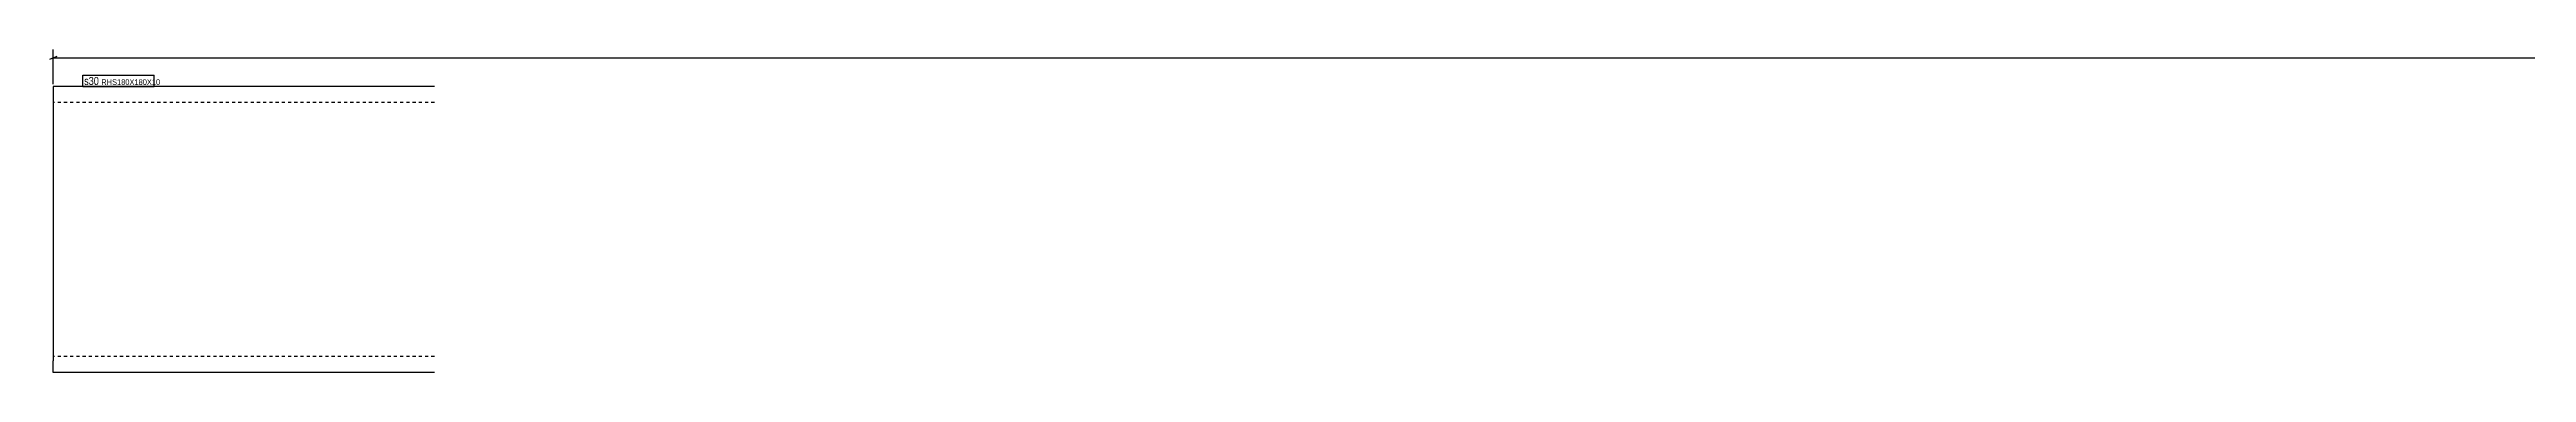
# Model space of a CAD drawing. Header units: millimetres. Extents: x 4 to 3124, y 3 to 252.
# Drawn here: x 4 to 1564, y 44 to 248 of the extents above; entities that cross this region are included whole.
import ezdxf

# ---------------------------------------------------------------- set-up
doc = ezdxf.new("R2010")
doc.units = ezdxf.units.MM
doc.linetypes.add('DXK_LINE_DOT2', pattern=[3.9198, 1.9599, -1.9599])
for name, color, linetype in [('MÅLSÆTNING', 7, 'Continuous'), ('STÅL', 7, 'Continuous'), ('TEKST', 7, 'Continuous')]:
    doc.layers.add(name, color=color, linetype=linetype)
doc.styles.add('Arial Narrow', font='ARIALN.TTF', dxfattribs={"height": 0.2})

msp = doc.modelspace()

# ---------------------------------------------------------------- linework, layer by layer
at = {"layer": 'MÅLSÆTNING', "color": 7, "linetype": 'Continuous'}
for p, q in [((9, 243.3), (4.5, 241.5)), ((6.8, 225.9), (6.8, 247.7)), ((6.8, 242.4), (3121.5, 242.4))]:
    msp.add_line(p, q, dxfattribs=at)
at = {"layer": 'STÅL', "color": 2, "linetype": 'Continuous'}
for p, q in [((246.8, 224.4), (6.8, 224.4)), ((6.8, 224.4), (6.8, 199.4)), ((6.8, 199.4), (6.8, 69.4)), ((6.8, 69.4), (6.8, 51.7)), ((6.8, 44.4), (6.8, 51.7)), ((246.8, 44.4), (6.8, 44.4))]:
    msp.add_line(p, q, dxfattribs=at)
at = {"layer": 'STÅL', "color": 7, "linetype": 'DXK_LINE_DOT2'}
for p, q in [((246.8, 214.4), (6.8, 214.4)), ((6.8, 69.4), (6.8, 51.7)), ((246.8, 54.4), (6.8, 54.4))]:
    msp.add_line(p, q, dxfattribs=at)

# ---------------------------------------------------------------- next in the draw order: wipeouts: each hides what was drawn before it
at = {"color": 0}
msp.add_wipeout([(35.5, 225.4), (35.5, 230.7), (26.3, 230.7), (26.3, 225.4)], dxfattribs=at).dxf.layer = 'TEKST'

# ---------------------------------------------------------------- next in the draw order: wipeouts: each hides what was drawn before it
msp.add_wipeout([(35.5, 225.4), (35.5, 230.7), (26.3, 230.7), (26.3, 225.4)], dxfattribs=at).dxf.layer = 'TEKST'

# ---------------------------------------------------------------- next in the draw order: linework, layer by layer
at = {"layer": 'TEKST', "color": 7, "linetype": 'Continuous'}
msp.add_line((25.4, 224.5), (25.4, 231.6), dxfattribs=at)

# ---------------------------------------------------------------- next in the draw order: wipeouts: each hides what was drawn before it
at = {"color": 0}
msp.add_wipeout([(69.5, 225.4), (69.5, 229.2), (37.1, 229.2), (37.1, 225.4)], dxfattribs=at).dxf.layer = 'TEKST'

# ---------------------------------------------------------------- next in the draw order: wipeouts: each hides what was drawn before it
msp.add_wipeout([(69.5, 225.4), (69.5, 229.2), (37.1, 229.2), (37.1, 225.4)], dxfattribs=at).dxf.layer = 'TEKST'

# ---------------------------------------------------------------- next in the draw order: linework, layer by layer
at = {"layer": 'TEKST', "color": 7, "linetype": 'Continuous'}
for p, q in [((25.4, 231.6), (70.4, 231.6)), ((25.4, 224.5), (70.4, 224.5)), ((70.4, 224.5), (70.4, 231.6))]:
    msp.add_line(p, q, dxfattribs=at)

# ---------------------------------------------------------------- next in the draw order: texts
at = {"layer": 'TEKST', "color": 3, "style": 'Arial Narrow'}
for s, height, p in [('s30', 5.01, (26.3, 225.4)), ('RHS180X180X10', 3.579, (37.1, 225.4))]:
    msp.add_text(s, height=height, dxfattribs=at).set_placement(p)

doc.saveas('drawing.dxf')
